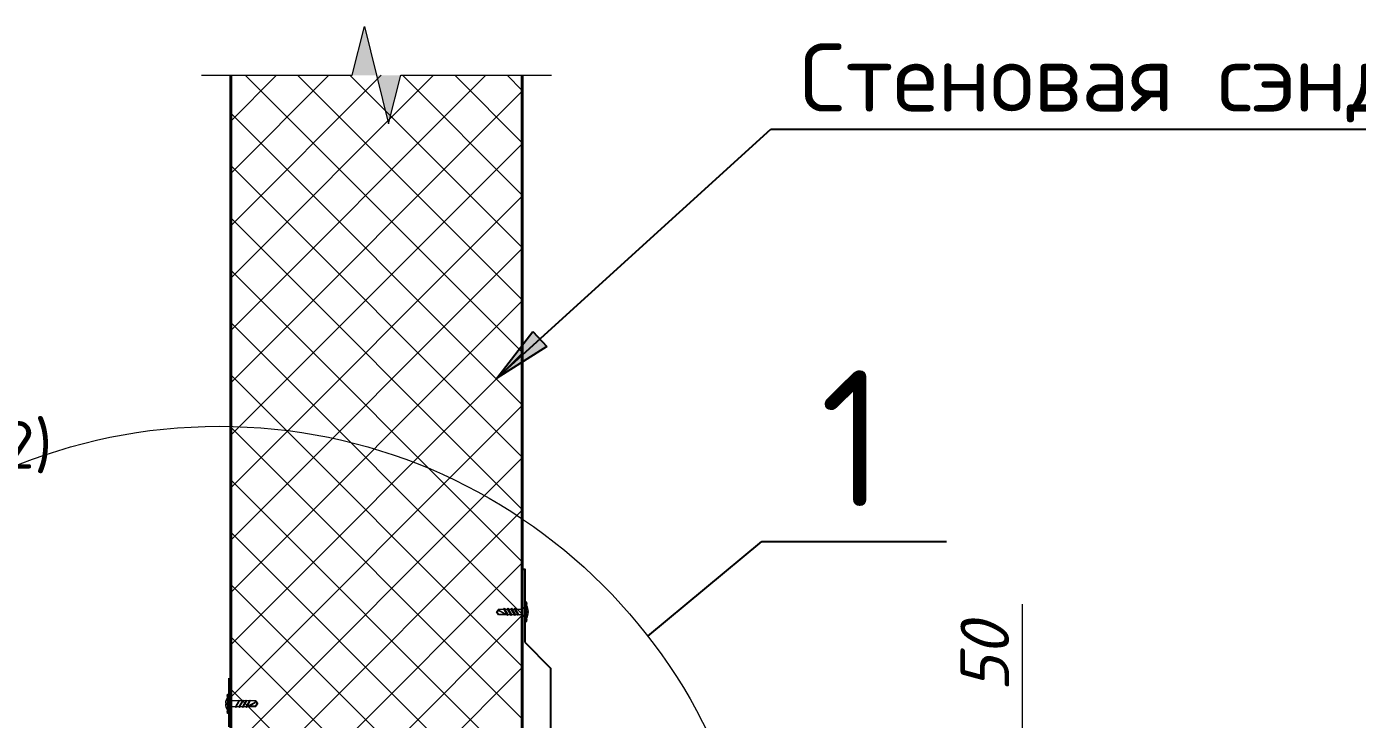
# Model space of a CAD drawing. Header units: millimetres. Extents: x -3689 to 2955806, y -724709 to -635850.
# Drawn here: x 2941071 to 2941755, y -717066 to -716710 of the extents above; entities that cross this region are included whole.
import ezdxf

# ---------------------------------------------------------------- set-up
doc = ezdxf.new("R2010")
doc.units = ezdxf.units.MM
for name, color, linetype, lineweight in [('_PP_Primary Line Continuous', 3, 'Continuous', 40), ('_Выноска', 7, 'Continuous', 15), ('Штрих Мин. Вата', 40, 'Continuous', 15)]:
    doc.layers.add(name, color=color, linetype=linetype, lineweight=lineweight)
doc.layers.add('S-METL', color=14, linetype='Continuous')
doc.styles.add('GOST-2.304_Type-B', font='')
doc.styles.add('PDF ISOCPEUR', font='isocpeur.ttf')
doc.styles.add('SPDS', font='isocpeui.ttf')
doc.styles.get('GOST-2.304_Type-B').set_extended_font_data('GOST Common')

# ---------------------------------------------------------------- blocks, each defined once
blk = doc.blocks.new('*U395')
for points in [[(-60.61, -10.61), (-50, 0)], [(-50, 0), (100.39, 0)], [(111, -10.61), (100.39, 0)], [(-80.61, -11.61), (-90.61, -11.61), (-90.61, -10.61), (-60.61, -10.61)], [(131, -11.61), (141, -11.61), (141, -10.61), (111, -10.61)]]:
    blk.add_lwpolyline(points)
blk = doc.blocks.new('4.2x16')
at = {"lineweight": 0}
for p, q in [((-1.2, 5.3), (-1.2, -5.3)), ((14.88, 1.6), (16, 0))]:
    blk.add_line(p, q, dxfattribs=at)
for points in [[(-1.2, 3.6, 0.114819), (-2.1, 0.25), (-1.6, 0.25), (-1.6, -0.25), (-2.1, -0.25, 0.114819), (-1.2, -3.6)], [(0, -5.3), (0, 5.3, 0.414214), (-0.2, 5.5), (-1, 5.5, 0.414214), (-1.2, 5.3, 0.209763), (-1.2, 3.8)], [(0, 3.1, 0.414214), (1.5, 1.6), (3.3, 1.6), (3.59, 2.1)], [(14.23, -0.83, 0.131652), (14.88, -1.6), (16, 0), (14.23, -0.83), (9.88, 1.6), (14.88, 1.6), (14.72, 1.3), (15.72, -0.13)], [(-1.2, -3.8, 0.209763), (-1.2, -5.3, 0.414214), (-1, -5.5), (-0.2, -5.5, 0.414214), (0, -5.3)], [(5.15, -1.6), (1.5, -1.6, 0.414214), (0, -3.1)]]:
    blk.add_lwpolyline(points, format="xyb", dxfattribs=at)
for points in [[(0, -1.6), (0, -1.6), (0, 1.6)], [(3.59, 2.1), (5.44, -2.1)], [(3.88, 1.6), (5.3, 1.6)], [(5.59, 2.1), (7.44, -2.1)], [(5.88, 1.6), (7.3, 1.6)], [(7.59, 2.1), (9.44, -2.1)], [(7.88, 1.6), (9.3, 1.6)], [(14.72, 1.3), (11.03, 1.3), (14.57, -0.67)], [(7.15, -1.6), (5.73, -1.6)], [(9.15, -1.6), (7.73, -1.6)], [(11.15, -1.6), (9.73, -1.6)], [(11.73, -1.6), (11.44, -2.1)], [(14.88, -1.6), (11.73, -1.6)]]:
    blk.add_lwpolyline(points, dxfattribs=at)
for points in [[(3.59, 2.1), (5.73, -1.6), (5.44, -2.1), (3.3, 1.6)], [(5.3, 1.6), (5.59, 2.1), (7.73, -1.6), (7.44, -2.1)], [(7.3, 1.6), (7.59, 2.1), (9.73, -1.6), (9.44, -2.1)], [(9.59, 2.1), (11.44, -2.1), (9.3, 1.6), (9.59, 2.1), (11.73, -1.6)]]:
    blk.add_lwpolyline(points, close=True, dxfattribs=at)
blk = doc.blocks.new('*U385')
blk.add_blockref('4.2x16', (0, 0))

msp = doc.modelspace()

# ---------------------------------------------------------------- hatches: boundary and pattern name
msp.add_hatch(color=256).paths.add_polyline_path([(2941312.64, -716890.58), (2941331.28, -716866.48), (2941338.39, -716874.31)], flags=0)
at = {"layer": '_Выноска', "true_color": 0xffffff}
msp.add_hatch(color=7, dxfattribs=at).paths.add_polyline_path([(2941175.8, -716734.73), (2941238.3, -716734.73), (2941244.55, -716709.73), (2941257.05, -716759.73), (2941263.3, -716734.73), (2941325.8, -716734.73), (2941325.8, -716734.73), (2941175.8, -716734.73)], flags=0)

# ---------------------------------------------------------------- linework, layer by layer
for p, q in [((2941312.64, -716890.58), (2941453.61, -716762.42)), ((2941453.61, -716762.42), (2942032.58, -716762.42)), ((2941312.64, -716890.58), (2941331.28, -716866.48)), ((2941331.28, -716866.48), (2941338.39, -716874.31)), ((2941338.39, -716874.31), (2941312.64, -716890.58)), ((2941390.37, -717023.26), (2941448.95, -716974.51)), ((2941448.95, -716974.51), (2941543.95, -716974.51))]:
    msp.add_line(p, q)
at = {"layer": '_PP_Primary Line Continuous', "ltscale": 10}
for p, q in [((2941175.8, -716734.73), (2941175.8, -717121.14)), ((2941325.8, -717121.14), (2941325.8, -716734.73))]:
    msp.add_line(p, q, dxfattribs=at)
at = {"layer": '_PP_Primary Line Continuous'}
msp.add_line((2941175.21, -717044.93), (2941175.21, -717069.93), dxfattribs=at)
at = {"layer": '_Выноска'}
for p, q in [((2941238.3, -716734.73), (2941244.55, -716709.73)), ((2941244.55, -716709.73), (2941257.05, -716759.73)), ((2941160.8, -716734.73), (2941175.8, -716734.73)), ((2941175.8, -716734.73), (2941238.3, -716734.73)), ((2941257.05, -716759.73), (2941263.3, -716734.73)), ((2941263.3, -716734.73), (2941325.8, -716734.73)), ((2941325.8, -716734.73), (2941340.8, -716734.73)), ((2941582.94, -717006.74), (2941582.94, -717091.14))]:
    msp.add_line(p, q, dxfattribs=at)
msp.add_circle((2941169.85, -717194.53), 279.22, dxfattribs=at)
at = {"layer": 'Штрих Мин. Вата', "linetype": 'Continuous'}
for p, q in [((2941175.8, -716758.29), (2941199.36, -716734.73)), ((2941175.8, -716785.24), (2941226.3, -716734.73)), ((2941175.8, -716812.18), (2941253.24, -716734.73)), ((2941175.8, -716839.12), (2941280.18, -716734.73)), ((2941175.8, -716866.06), (2941307.12, -716734.73)), ((2941325.8, -716877.25), (2941183.28, -716734.73)), ((2941325.8, -716850.31), (2941210.22, -716734.73)), ((2941325.8, -716823.36), (2941237.17, -716734.73)), ((2941325.8, -716796.42), (2941264.11, -716734.73)), ((2941325.8, -716769.48), (2941291.05, -716734.73)), ((2941325.8, -716742.54), (2941317.99, -716734.73)), ((2941175.8, -716893), (2941325.8, -716743)), ((2941325.8, -716904.19), (2941175.8, -716754.19)), ((2941175.8, -716919.94), (2941325.8, -716769.94)), ((2941325.8, -716931.13), (2941175.8, -716781.13)), ((2941175.8, -716946.88), (2941325.8, -716796.88)), ((2941325.8, -716958.07), (2941175.8, -716808.07)), ((2941175.8, -716973.82), (2941325.8, -716823.82)), ((2941325.8, -716985.01), (2941175.8, -716835.01)), ((2941175.8, -717000.76), (2941325.8, -716850.76)), ((2941325.8, -717011.95), (2941175.8, -716861.95)), ((2941175.8, -717027.7), (2941325.8, -716877.7)), ((2941325.8, -717038.89), (2941175.8, -716888.89)), ((2941175.8, -717054.64), (2941325.8, -716904.64)), ((2941325.8, -717065.83), (2941175.8, -716915.83)), ((2941175.8, -717081.58), (2941325.8, -716931.58)), ((2941325.8, -717092.77), (2941175.8, -716942.77)), ((2941175.8, -717108.52), (2941325.8, -716958.52)), ((2941325.8, -717119.71), (2941175.8, -716969.71)), ((2941190.13, -717121.14), (2941325.8, -716985.47)), ((2941300.28, -717121.14), (2941175.8, -716996.65)), ((2941217.07, -717121.14), (2941325.8, -717012.41)), ((2941273.34, -717121.14), (2941175.8, -717023.59)), ((2941244.01, -717121.14), (2941325.8, -717039.35)), ((2941246.4, -717121.14), (2941175.8, -717050.54))]:
    msp.add_line(p, q, dxfattribs=at)

# ---------------------------------------------------------------- block references
at = {"layer": 'S-METL'}
for name, p, xscale, yscale, zscale, rotation in [('*U395', (2941340.31, -717102.14), 1.25, 1.25, 1.25, 270), ('*U385', (2941327.05, -717010.79), 0.9090909090909092, 0.9090909090909092, 0.9090909090909092, 180.0000000003209), ('*U385', (2941175.21, -717058.05), -0.9090909090909092, 0.9090909090909092, 0.9090909090909092, 180)]:
    msp.add_blockref(name, p, dxfattribs=dict(at, xscale=xscale, yscale=yscale, zscale=zscale, rotation=rotation))

# ---------------------------------------------------------------- texts
for s, height, style, p in [('Стеновая сэндвич панель', 35, 'PDF ISOCPEUR', (2941468.61, -716753.42)), ('1', 70, 'GOST-2.304_Type-B', (2941478.95, -716956.51))]:
    msp.add_text(s, height=height, dxfattribs=dict(style=style)).set_placement(p)
at = {"insert": (2940428.21, -716854.23), "char_height": 35, "attachment_point": 1, "style": 'PDF ISOCPEUR'}
msp.add_mtext_dynamic_manual_height_columns('\\A1;Мастика гидроизоляционная \\PPolymast "Жидкая резина" {\\H0.7x;\\S(2)^ ;}', width=693.137, gutter_width=75, heights=[0], dxfattribs=at)
at = {"layer": '_Выноска', "style": 'SPDS'}
msp.add_text('50', height=25, rotation=90, dxfattribs=at).set_placement((2941576.17, -717051.81))

doc.saveas('drawing.dxf')
